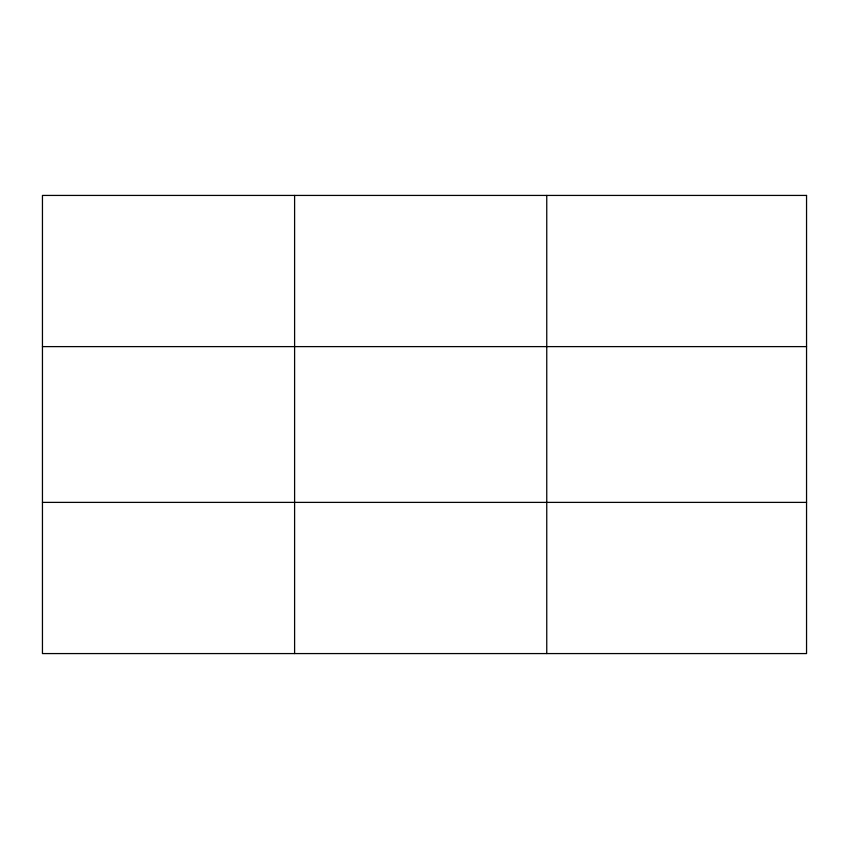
<?xml version="1.0" encoding="UTF-8"?>
<svg xmlns="http://www.w3.org/2000/svg" width="849" height="849" viewBox="0 0 849 849"><rect width="100%" height="100%" fill="white"/><g stroke="black" fill="none" stroke-linecap="round" stroke-linejoin="round"><path stroke-width="1.27" d="M294.603 195.429L294.603 653.571M546.756 195.429L546.756 653.571M42.45 346.615L806.55 346.615M42.45 502.385L806.55 502.385M806.55 195.429L806.55 653.571L42.45 653.571L42.45 195.429L806.55 195.429"/></g></svg>
